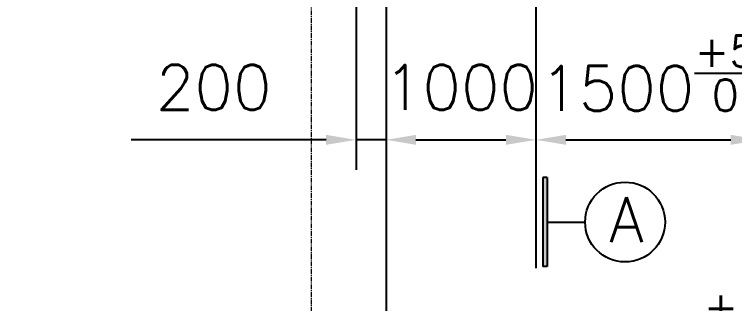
# Model space of a CAD drawing. Header units: millimetres. Extents: x 6622 to 532820, y 3370 to 359312.
# Drawn here: x 455071 to 459876, y 344268 to 346199 of the extents above; entities that cross this region are included whole.
import ezdxf

# ---------------------------------------------------------------- set-up
doc = ezdxf.new("R2010")
doc.units = ezdxf.units.MM
doc.linetypes.add('CENTER', pattern=[50.8, 31.75, -6.35, 6.35, -6.35])
doc.layers.add('DOTE', color=1, linetype='CENTER', lineweight=15)
doc.styles.get("Standard").update_dxf_attribs({"font": 'txt', "bigfont": 'gbcbig.shx'})
doc.dimstyles.new('副本 ISO-25', dxfattribs={"dimtxt": 300, "dimasz": 200, "dimexe": 200, "dimexo": 25, "dimgap": 200, "dimtad": 1, "dimtxsty": 'Standard', "dimcen": 2.5, "dimadec": 0, "dimazin": 0, "dimtfac": 1, "dimtmove": 0, "dimatfit": 3, "dimfxl": 1, "dimarcsym": 0})

# ---------------------------------------------------------------- blocks, each defined once
blk = doc.blocks.new('*D415')
at = {"color": 0, "lineweight": -2, "transparency": 16777216}
for p, q in [((457350, 346509.9), (457350, 345161.4)), ((457550, 346509.9), (457550, 345161.4)), ((457150, 345361.4), (455850, 345361.4)), ((457550, 345361.4), (457350, 345361.4)), ((457750, 345361.4), (457950, 345361.4))]:
    blk.add_line(p, q, dxfattribs=at)
at = {"color": 0, "transparency": 16777216}
for points in [[(457150, 345394.8), (457150, 345328.1), (457350, 345361.4)], [(457750, 345394.8), (457750, 345328.1), (457550, 345361.4)]]:
    blk.add_solid(points, dxfattribs=at)
at = {"layer": 'Defpoints', "color": 0, "transparency": 16777216}
for p in [(457350, 346534.9), (457550, 346534.9), (457350, 345361.4)]:
    blk.add_point(p, dxfattribs=at)
at = {"color": 0, "transparency": 16777216, "insert": (456400, 345711.4), "char_height": 300, "attachment_point": 5}
blk.add_mtext('200', dxfattribs=at)
blk = doc.blocks.new('*D416')
at = {"color": 0, "lineweight": -2, "transparency": 16777216}
for p, q in [((457550, 346434.8), (457550, 345161.4)), ((458550, 346434.8), (458550, 345161.4)), ((457750, 345361.4), (458350, 345361.4))]:
    blk.add_line(p, q, dxfattribs=at)
at = {"color": 0, "transparency": 16777216}
for points in [[(457750, 345394.8), (457750, 345328.1), (457550, 345361.4)], [(458350, 345394.8), (458350, 345328.1), (458550, 345361.4)]]:
    blk.add_solid(points, dxfattribs=at)
at = {"layer": 'Defpoints', "color": 0, "transparency": 16777216}
for p in [(457550, 346459.8), (458550, 346459.8), (458550, 345361.4)]:
    blk.add_point(p, dxfattribs=at)
at = {"color": 0, "transparency": 16777216, "insert": (458050, 345711.4), "char_height": 300, "attachment_point": 5}
blk.add_mtext('1000', dxfattribs=at)
blk = doc.blocks.new('*D417')
at = {"color": 0, "lineweight": -2, "transparency": 16777216}
for p, q in [((460050, 346359.7), (460050, 345161.4)), ((458550, 346244.7), (458550, 345161.4)), ((458750, 345361.4), (459850, 345361.4))]:
    blk.add_line(p, q, dxfattribs=at)
at = {"color": 0, "transparency": 16777216}
for points in [[(458750, 345394.8), (458750, 345328.1), (458550, 345361.4)], [(459850, 345394.8), (459850, 345328.1), (460050, 345361.4)]]:
    blk.add_solid(points, dxfattribs=at)
at = {"layer": 'Defpoints', "color": 0, "transparency": 16777216}
for p in [(460050, 346384.7), (458550, 346269.7), (460050, 345361.4)]:
    blk.add_point(p, dxfattribs=at)
at = {"color": 0, "transparency": 16777216, "insert": (459300, 345806.4), "char_height": 300, "attachment_point": 5}
blk.add_mtext('1500{\\H0.7x;\\S+5/0;}', dxfattribs=at)
blk = doc.blocks.new('*D419')
at = {"color": 0, "lineweight": -2, "transparency": 16777216}
for p, q in [((457550, 346423.9), (457550, 343455.6)), ((461400, 346407), (461400, 343455.6)), ((457750, 343655.6), (461200, 343655.6))]:
    blk.add_line(p, q, dxfattribs=at)
at = {"color": 0, "transparency": 16777216}
for points in [[(457750, 343688.9), (457750, 343622.3), (457550, 343655.6)], [(461200, 343688.9), (461200, 343622.3), (461400, 343655.6)]]:
    blk.add_solid(points, dxfattribs=at)
at = {"layer": 'Defpoints', "color": 0, "transparency": 16777216}
for p in [(457550, 346448.9), (461400, 346432), (461400, 343655.6)]:
    blk.add_point(p, dxfattribs=at)
at = {"color": 0, "transparency": 16777216, "insert": (459450, 344100.6), "char_height": 300, "attachment_point": 5}
blk.add_mtext('3850{\\H0.7x;\\S+10/0;}', dxfattribs=at)
blk = doc.blocks.new('*D426')
at = {"color": 0, "lineweight": -2, "transparency": 16777216}
for p, q in [((454765.7, 347055.2), (454765.7, 347255.2)), ((457474, 346855.2), (454565.7, 346855.2)), ((454765.7, 346855.2), (454765.7, 346355.2)), ((457704.6, 346355.2), (454565.7, 346355.2)), ((454765.7, 346155.2), (454765.7, 343369.9))]:
    blk.add_line(p, q, dxfattribs=at)
at = {"color": 0, "transparency": 16777216}
for points in [[(454732.4, 347055.2), (454799.1, 347055.2), (454765.7, 346855.2)], [(454732.4, 346155.2), (454799.1, 346155.2), (454765.7, 346355.2)]]:
    blk.add_solid(points, dxfattribs=at)
at = {"layer": 'Defpoints', "color": 0, "transparency": 16777216}
for p in [(457499, 346855.2), (454765.7, 346355.2), (457729.6, 346355.2)]:
    blk.add_point(p, dxfattribs=at)
at = {"color": 0, "transparency": 16777216, "insert": (454312.5, 344662.6), "char_height": 300, "attachment_point": 5, "rotation": 90}
blk.add_mtext('低层横梁500{\\H0.7x;\\S+40/0;}', dxfattribs=at)

msp = doc.modelspace()

# ---------------------------------------------------------------- hatches: boundary and pattern name
h = msp.add_hatch(color=3)
h.dxf.hatch_style = 1
h.paths.add_polyline_path([(458624.956, 345109.697), (458595.188, 345109.697), (458595.188, 344515.506), (458624.956, 344515.506)])

# ---------------------------------------------------------------- linework, layer by layer
at = {"color": 3}
for p, q in [((458550, 345161.427), (458550, 344504.399)), ((458624.956, 345109.697), (458595.188, 345109.697)), ((458595.188, 345109.697), (458595.188, 344515.506)), ((458624.956, 345109.697), (458624.956, 344515.506)), ((458624.956, 344812.601), (458878.536, 344812.601)), ((458624.956, 344515.506), (458595.188, 344515.506))]:
    msp.add_line(p, q, dxfattribs=at)
msp.add_circle((459145.049, 344812.601), 266.513, dxfattribs=at)
at = {"layer": 'DOTE'}
msp.add_line((457050, 354048.557), (457050, 336512.051), dxfattribs=at)

# ---------------------------------------------------------------- texts
at = {"color": 3, "insert": (459038.395, 344979.412), "char_height": 300, "attachment_point": 1}
msp.add_mtext_dynamic_manual_height_columns('A', width=148.31641, gutter_width=12.5, heights=[0], dxfattribs=at)

# ---------------------------------------------------------------- dimensions: what is measured, and where the dimension line sits
at = {"color": 3}
dim = msp.add_linear_dim(base=(454765.735, 346355.221), p1=(457499, 346855.221), p2=(457729.597, 346355.221), angle=90, text='低层横梁<>{\\H0.7x;\\S+40/0;}', dimstyle='副本 ISO-25', dxfattribs=at)
dim.commit()
dim.dimension.update_dxf_attribs({"geometry": '*D426', "text_midpoint": (454765.735, 344662.574), "dimtype": 160})
dim = msp.add_linear_dim(base=(457350, 345361.427), p1=(457550, 346534.911), p2=(457350, 346534.911), dimstyle='副本 ISO-25', dxfattribs=at)
dim.commit()
dim.dimension.update_dxf_attribs({"geometry": '*D415', "text_midpoint": (456400, 345711.427)})
dim = msp.add_linear_dim(base=(458550, 345361.427), p1=(457550, 346459.828), p2=(458550, 346459.828), dimstyle='副本 ISO-25', dxfattribs=at)
dim.commit()
dim.dimension.update_dxf_attribs({"geometry": '*D416', "text_midpoint": (458050, 345361.427), "dimtype": 160})
for base, p1, p2, text, picture, middle in [((461400, 343655.615), (457550, 346448.945), (461400, 346432.044), '3850{\\H0.7x;\\S+10/0;}', '*D419', (459450, 343655.615)), ((460050, 345361.427), (458550, 346269.666), (460050, 346384.701), '<>{\\H0.7x;\\S+5/0;}', '*D417', (459300, 345361.427))]:
    dim = msp.add_linear_dim(base=base, p1=p1, p2=p2, text=text, dimstyle='副本 ISO-25', dxfattribs=at)
    dim.commit()
    dim.dimension.update_dxf_attribs({"geometry": picture, "text_midpoint": middle, "dimtype": 160})

doc.saveas('drawing.dxf')
